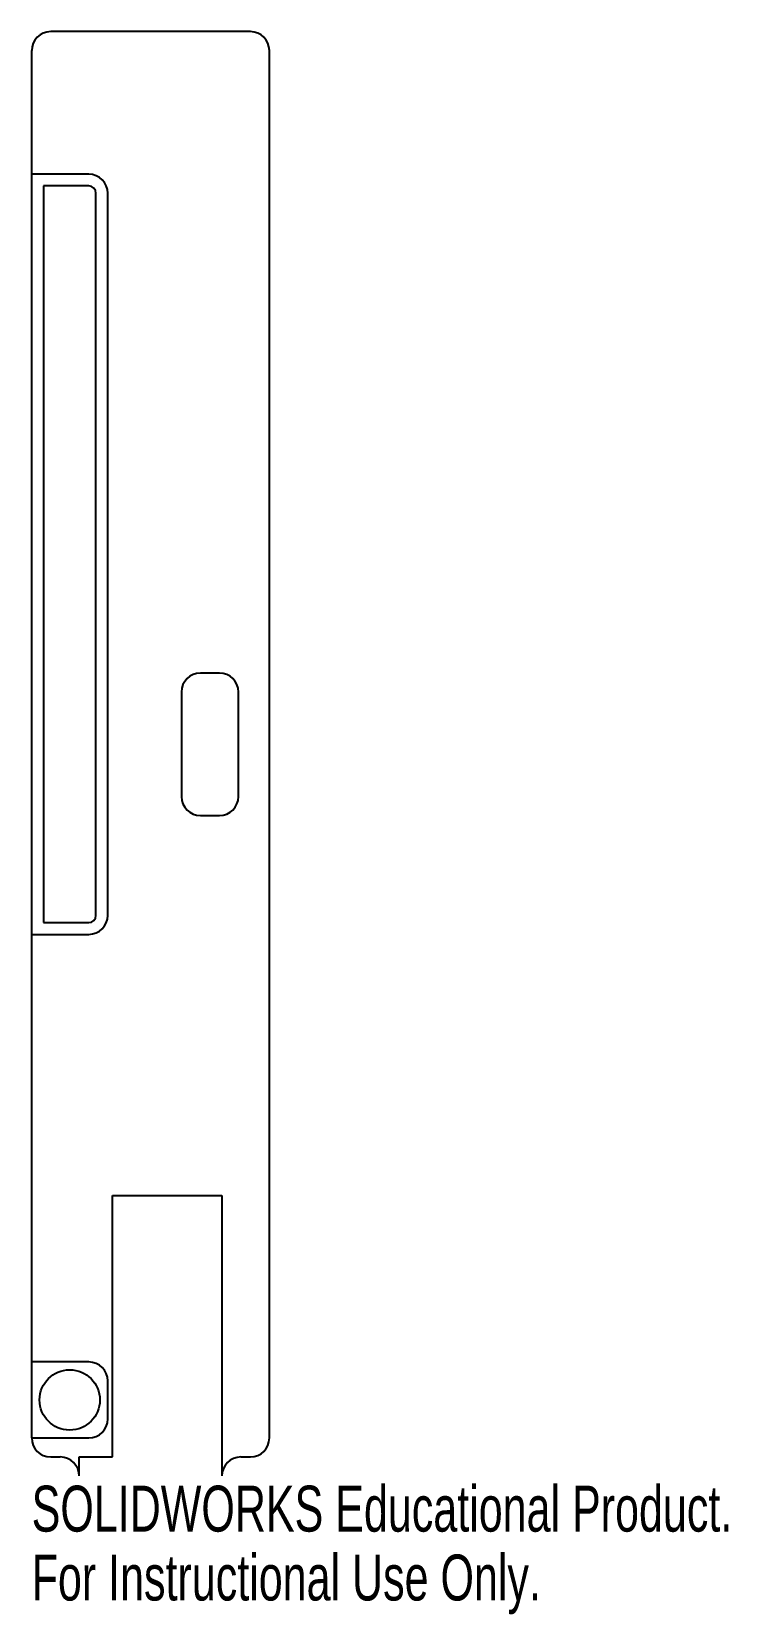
# Model space of a CAD drawing. Header units: inches. Extents: x -0.2 to 2.69, y 0.14 to 6.69.
import ezdxf

# ---------------------------------------------------------------- set-up
doc = ezdxf.new("R2010")
doc.units = ezdxf.units.IN
doc.header["$MEASUREMENT"] = 0
doc.styles.add('SLDTEXTSTYLE0', font='TXT', dxfattribs={"width": 0.7})

msp = doc.modelspace()

# ---------------------------------------------------------------- linework, layer by layer
at = {"color": 7, "linetype": 'Continuous', "lineweight": 25}
for p, q in [((0.7087, 6.6929), (-0.1181, 6.6929)), ((-0.1969, 6.6142), (-0.1969, 0.8661)), ((0.7874, 0.8661), (0.7874, 6.6142)), ((0.0394, 6.1024), (-0.1969, 6.1024)), ((0.0394, 6.0536), (-0.1481, 6.0536)), ((-0.1481, 6.0536), (-0.1481, 3.0015)), ((0.0694, 3.0315), (0.0694, 6.0236)), ((0.1181, 3.0315), (0.1181, 6.0236)), ((0.5807, 4.0354), (0.502, 4.0354)), ((0.4232, 3.9567), (0.4232, 3.5236)), ((0.6594, 3.5236), (0.6594, 3.9567)), ((0.502, 3.4449), (0.5807, 3.4449)), ((-0.1969, 2.9528), (0.0394, 2.9528)), ((-0.1481, 3.0015), (0.0394, 3.0015)), ((0.1378, 0.7874), (0.1378, 1.8705)), ((0.1378, 1.8705), (0.5906, 1.8705)), ((0.5906, 1.8705), (0.5906, 0.7087)), ((0.0394, 1.1811), (-0.1969, 1.1811)), ((0.1181, 0.9449), (0.1181, 1.1024)), ((-0.1969, 0.8661), (0.0394, 0.8661)), ((-0.1181, 0.7874), (-0.0787, 0.7874)), ((0, 0.7874), (0.1378, 0.7874)), ((0, 0.7087), (0, 0.7874)), ((0.6693, 0.7874), (0.7087, 0.7874))]:
    msp.add_line(p, q, dxfattribs=at)
msp.add_circle((-0.0394, 1.0236), 0.125, dxfattribs=at)
for centre, radius, start, end in [((-0.1181, 6.6142), 0.0787, 90, 180), ((0.7087, 6.6142), 0.0787, 0, 90), ((0.0394, 6.0236), 0.0787, 0, 90), ((0.0394, 6.0236), 0.03, 0, 90), ((0.502, 3.9567), 0.0787, 90, 180), ((0.5807, 3.9567), 0.0787, 0, 90), ((0.502, 3.5236), 0.0787, 180, 270), ((0.5807, 3.5236), 0.0787, 270, 0), ((0.0394, 3.0315), 0.0787, 270, 0), ((0.0394, 3.0315), 0.03, 270, 0), ((0.0394, 1.1024), 0.0787, 0, 90), ((0.0394, 0.9449), 0.0787, 270, 0), ((-0.1181, 0.8661), 0.0787, 180, 270), ((0.7087, 0.8661), 0.0787, 270, 0), ((-0.0787, 0.7087), 0.0787, 0, 90), ((0.6693, 0.7087), 0.0787, 90, 180)]:
    msp.add_arc(centre, radius, start, end, dxfattribs=at)

# ---------------------------------------------------------------- texts
at = {"color": 7, "linetype": 'Continuous', "char_height": 0.1903, "attachment_point": 1, "style": 'SLDTEXTSTYLE0'}
for s, insert in [('SOLIDWORKS Educational Product.', (-0.1969, 0.6685)), ('For Instructional Use Only.', (-0.1969, 0.3831))]:
    msp.add_mtext(s, dxfattribs=dict(at, insert=insert))

doc.saveas('drawing.dxf')
